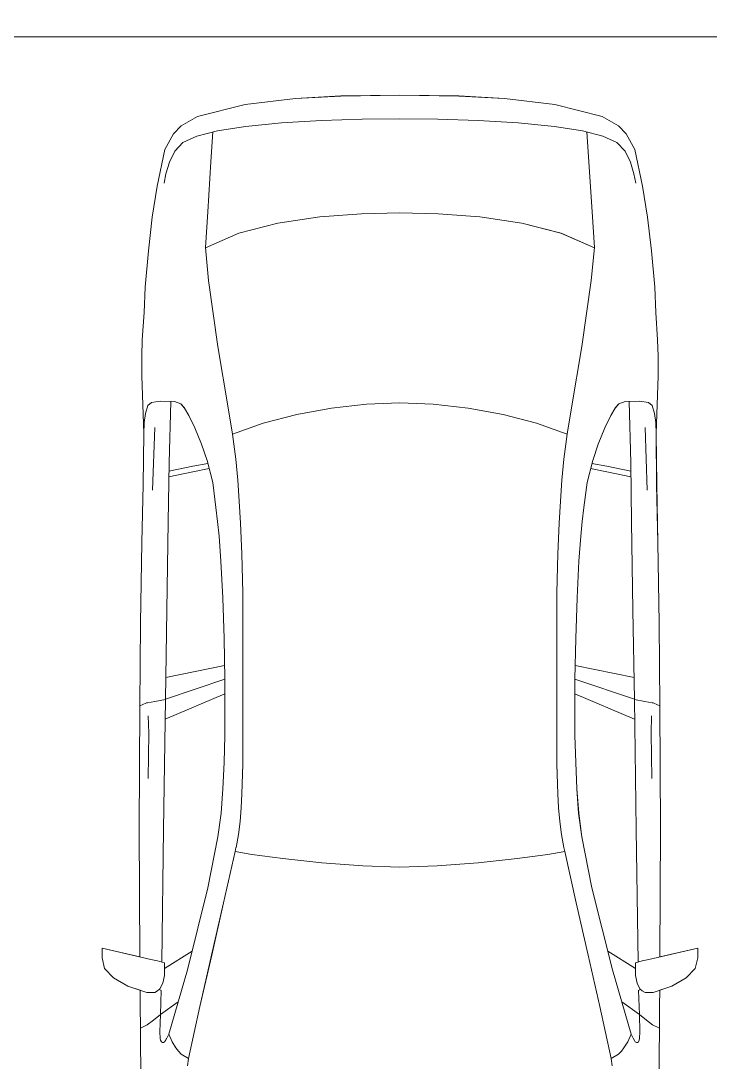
# Model space of a CAD drawing. Header units: millimetres. Extents: x -284281 to 1648660, y -821378 to -151356.
# Drawn here: x -243203 to -240778, y -269216 to -265554 of the extents above; entities that cross this region are included whole.
import ezdxf

# ---------------------------------------------------------------- set-up
doc = ezdxf.new("R2010")
doc.units = ezdxf.units.MM
doc.header["$MEASUREMENT"] = 0
doc.layers.add('Cars', color=7, linetype='Continuous')
doc.layers.add('Extérieur - Environnement', color=7, linetype='Continuous')

# ---------------------------------------------------------------- blocks, each defined once
blk = doc.blocks.new('Car 0025')
at = {"layer": 'Cars', "color": 7, "linetype": 'Continuous', "lineweight": 13}
for p, q in [((-379.7, 4658.6), (-556.6, 4637.7)), ((-556.6, 4637.7), (-379.7, 4658.6)), ((-219.5, 4667.4), (-379.7, 4658.6)), ((-379.7, 4658.6), (-219.5, 4667.4)), ((-12.1, 4670), (-219.5, 4667.4)), ((-219.5, 4667.4), (-12.1, 4670)), ((195.3, 4667.4), (-12.1, 4670)), ((195.3, 4667.4), (-12.1, 4670)), ((355.5, 4658.6), (195.3, 4667.4)), ((355.5, 4658.6), (195.3, 4667.4)), ((532.4, 4637.7), (355.5, 4658.6)), ((532.4, 4637.7), (355.5, 4658.6)), ((-556.6, 4637.7), (-723.6, 4595.1)), ((-723.6, 4595.1), (-556.6, 4637.7)), ((699.4, 4595.1), (532.4, 4637.7)), ((699.4, 4595.1), (532.4, 4637.7)), ((-723.6, 4595.1), (-781.2, 4562.9)), ((-781.2, 4562.9), (-723.6, 4595.1)), ((-428.3, 4573.2), (-287.8, 4581.6)), ((-287.8, 4581.6), (-145.2, 4586.3)), ((-145.2, 4586.3), (-12.1, 4587.6)), ((121, 4586.3), (-12.1, 4587.6)), ((263.6, 4581.6), (121, 4586.3)), ((404.1, 4573.2), (263.6, 4581.6)), ((757, 4562.9), (699.4, 4595.1)), ((757, 4562.9), (699.4, 4595.1)), ((-781.2, 4562.9), (-808.1, 4534)), ((-808.1, 4534), (-781.2, 4562.9)), ((-653.9, 4545.2), (-725.8, 4526.4)), ((-669.8, 4541.1), (-677, 4436)), ((-653.9, 4545.2), (-555.5, 4560.7)), ((-555.6, 4560.7), (-428.3, 4573.2)), ((531.4, 4560.7), (404.1, 4573.2)), ((629.7, 4545.2), (531.3, 4560.7)), ((629.7, 4545.2), (701.6, 4526.4)), ((645.6, 4541.1), (652.8, 4436)), ((783.9, 4534), (757, 4562.9)), ((783.9, 4534), (757, 4562.9)), ((-808.1, 4534), (-838.7, 4479.2)), ((-838.7, 4479.2), (-808.1, 4534)), ((-775.5, 4503.8), (-725.8, 4526.4)), ((751.3, 4503.8), (701.6, 4526.4)), ((814.5, 4479.2), (783.9, 4534)), ((814.5, 4479.2), (783.9, 4534)), ((-838.7, 4479.2), (-865.6, 4350.2)), ((-865.6, 4350.2), (-838.7, 4479.2)), ((-822.9, 4435.1), (-804.1, 4473.7)), ((-804.1, 4473.7), (-775.5, 4503.8)), ((779.9, 4473.7), (751.3, 4503.8)), ((798.7, 4435.1), (779.9, 4473.7)), ((841.4, 4350.2), (814.5, 4479.2)), ((841.4, 4350.2), (814.5, 4479.2)), ((-835.2, 4394.2), (-822.9, 4435.1)), ((-677, 4436), (-687.9, 4260.3)), ((652.8, 4436), (663.7, 4260.3)), ((811, 4394.2), (798.7, 4435.1)), ((-841.6, 4360.5), (-835.2, 4394.2)), ((817.4, 4360.5), (811, 4394.2)), ((-865.6, 4350.2), (-882.9, 4241.4)), ((-865.6, 4350.2), (-882.9, 4241.4)), ((858.7, 4241.4), (841.4, 4350.2)), ((841.4, 4350.2), (858.7, 4241.4)), ((-687.9, 4260.3), (-696.1, 4134.7)), ((-146.9, 4253.4), (-293.4, 4242.1)), ((-12.1, 4256.8), (-146.9, 4253.4)), ((-12.1, 4256.8), (122.7, 4253.4)), ((122.7, 4253.4), (269.2, 4242.1)), ((663.7, 4260.3), (671.9, 4134.7)), ((-882.9, 4241.4), (-896.8, 4123.3)), ((-882.9, 4241.4), (-896.8, 4123.3)), ((-882.9, 4241.4), (-882.9, 4241.4)), ((-440.9, 4220.2), (-578.8, 4185.2)), ((-293.4, 4242.1), (-440.9, 4220.2)), ((269.2, 4242.1), (416.7, 4220.2)), ((416.7, 4220.2), (554.6, 4185.2)), ((872.6, 4123.3), (858.7, 4241.4)), ((858.7, 4241.4), (872.6, 4123.3)), ((-578.8, 4185.2), (-696.1, 4134)), ((554.6, 4185.2), (671.9, 4134)), ((-896.8, 4123.3), (-908.3, 3994.9)), ((-908.3, 3994.9), (-896.8, 4123.3)), ((-696.1, 4134.7), (-684.8, 4018.8)), ((671.9, 4134.7), (660.6, 4018.8)), ((884.1, 3994.9), (872.6, 4123.3)), ((884.1, 3994.9), (872.6, 4123.3)), ((-908.3, 3994.9), (-912.1, 3905.8)), ((-912.1, 3905.8), (-908.3, 3994.9)), ((-684.8, 4018.8), (-652, 3786.7)), ((660.6, 4018.8), (627.8, 3786.7)), ((887.9, 3905.8), (884.1, 3994.9)), ((887.9, 3905.8), (884.1, 3994.9)), ((-912.1, 3905.8), (-918.5, 3810.1)), ((-918.5, 3810.1), (-912.1, 3905.8)), ((894.3, 3810.1), (887.9, 3905.8)), ((894.3, 3810.1), (887.9, 3905.8)), ((-918.5, 3810.1), (-920.3, 3752.2)), ((-920.3, 3752.2), (-918.5, 3810.1)), ((896.1, 3752.2), (894.3, 3810.1)), ((896.1, 3752.2), (894.3, 3810.1)), ((-652, 3786.7), (-615.8, 3571.1)), ((627.8, 3786.7), (591.6, 3571.1)), ((-920.3, 3752.2), (-920.3, 3683.6)), ((-920.3, 3752.2), (-920.3, 3683.6)), ((896.1, 3683.6), (896.1, 3752.2)), ((896.1, 3752.2), (896.1, 3683.6)), ((-920.3, 3683.6), (-913, 3480.7)), ((-913, 3480.7), (-920.3, 3683.6)), ((888.9, 3480.7), (896.1, 3683.6)), ((888.9, 3480.7), (896.1, 3683.6)), ((-886.4, 3589.1), (-899.1, 3578.6)), ((-855.4, 3593.9), (-886.4, 3589.1)), ((-804.8, 3592.7), (-855.4, 3593.9)), ((-824, 3377.8), (-818.1, 3593)), ((-782.3, 3585.5), (-804.8, 3592.7)), ((-12.1, 3588.7), (-129.6, 3584)), ((-12.1, 3588.7), (105.4, 3584)), ((758.1, 3585.5), (780.6, 3592.7)), ((780.6, 3592.7), (831.2, 3593.9)), ((799.8, 3377.8), (793.9, 3593)), ((831.2, 3593.9), (862.2, 3589.1)), ((862.2, 3589.1), (874.9, 3578.6)), ((-899.1, 3578.6), (-907.5, 3550.6)), ((-769.3, 3570.3), (-782.3, 3585.5)), ((-754.4, 3544.1), (-769.3, 3570.3)), ((-615.8, 3571.1), (-600.6, 3478)), ((-252.3, 3570.1), (-375.1, 3547.5)), ((-129.6, 3584), (-252.3, 3570.1)), ((105.4, 3584), (228.1, 3570.1)), ((228.1, 3570.1), (350.9, 3547.5)), ((591.6, 3571.1), (576.4, 3478)), ((730.2, 3544.1), (745.1, 3570.3)), ((745.1, 3570.3), (758.1, 3585.5)), ((874.9, 3578.6), (883.3, 3550.6)), ((-911.8, 3519.1), (-913, 3480.7)), ((-907.5, 3550.6), (-911.8, 3519.1)), ((-733, 3500.1), (-754.4, 3544.1)), ((-492.9, 3516.7), (-600.6, 3478)), ((-375.1, 3547.5), (-492.9, 3516.7)), ((350.9, 3547.5), (468.7, 3516.7)), ((468.7, 3516.7), (576.4, 3478)), ((708.8, 3500.1), (730.2, 3544.1)), ((883.3, 3550.6), (887.6, 3519.1)), ((887.6, 3519.1), (888.9, 3480.7)), ((-913, 3480.7), (-915.3, 3300.4)), ((-915.3, 3300.4), (-913, 3480.7)), ((-874.4, 3501.9), (-881.8, 3281.1)), ((-709.6, 3442.8), (-733, 3500.1)), ((685.4, 3442.8), (708.8, 3500.1)), ((850.2, 3501.9), (857.6, 3281.1)), ((891.1, 3300.4), (888.9, 3480.7)), ((891.1, 3300.4), (888.9, 3480.7)), ((-690.2, 3386.2), (-709.6, 3442.8)), ((-600.6, 3478), (-588.9, 3390.6)), ((576.4, 3478), (564.8, 3390.6)), ((666.1, 3386.2), (685.4, 3442.8)), ((-826.9, 3170.4), (-824, 3377.8)), ((-740, 3365.2), (-687.5, 3375.4)), ((-670.4, 3308.1), (-690.2, 3386.2)), ((-588.9, 3390.6), (-582.3, 3317.1)), ((564.8, 3390.6), (558.1, 3317.1)), ((646.2, 3308.1), (666.1, 3386.2)), ((715.8, 3365.2), (663.3, 3375.4)), ((802.7, 3170.4), (799.8, 3377.8)), ((-824.7, 3328.7), (-740.3, 3346)), ((-824.4, 3348), (-740, 3365.2)), ((-740.3, 3346), (-682.9, 3357.1)), ((716.1, 3346), (658.7, 3357.1)), ((800.2, 3348), (715.8, 3365.2)), ((800.5, 3328.7), (716.1, 3346)), ((-915.3, 3300.4), (-919.6, 3097.2)), ((-915.3, 3300.4), (-919.6, 3097.2)), ((-659, 3220.7), (-670.4, 3308.1)), ((-582.3, 3317.1), (-577.3, 3242.7)), ((558.1, 3317.1), (553.1, 3242.7)), ((634.8, 3220.7), (646.2, 3308.1)), ((895.4, 3097.2), (891.1, 3300.4)), ((891.1, 3300.4), (895.4, 3097.2)), ((-577.3, 3242.7), (-572.9, 3165.9)), ((553.1, 3242.7), (548.7, 3165.9)), ((-653.2, 3171.1), (-659, 3220.7)), ((629, 3171.1), (634.8, 3220.7)), ((-831.9, 2859.6), (-826.9, 3170.4)), ((-648.1, 3119.2), (-653.2, 3171.1)), ((-572.9, 3165.9), (-568.1, 3057.7)), ((548.7, 3165.9), (543.9, 3057.7)), ((623.9, 3119.2), (629, 3171.1)), ((807.7, 2859.6), (802.7, 3170.4)), ((-641.8, 3031.2), (-648.1, 3119.2)), ((617.6, 3031.2), (623.9, 3119.2)), ((-919.6, 3097.2), (-924.4, 2813.9)), ((-919.6, 3097.2), (-924.4, 2813.9)), ((900.2, 2813.9), (895.4, 3097.2)), ((895.4, 3097.2), (900.2, 2813.9)), ((-568.1, 3057.8), (-564.2, 2920.2)), ((543.9, 3057.8), (540, 2920.2)), ((-635.4, 2903.1), (-641.8, 3031.2)), ((611.2, 2903.1), (617.6, 3031.2)), ((-630.4, 2759.9), (-635.4, 2903.1)), ((-564.2, 2920.2), (-564.1, 2317.3)), ((540, 2920.2), (539.9, 2317.3)), ((606.2, 2759.9), (611.2, 2903.1)), ((-836.8, 2545.3), (-831.9, 2859.6)), ((812.6, 2545.3), (807.7, 2859.6)), ((-924.4, 2813.9), (-926.9, 2522.7)), ((-924.4, 2813.9), (-926.9, 2522.7)), ((902.7, 2522.7), (900.2, 2813.9)), ((900.2, 2813.9), (902.7, 2522.7)), ((-628, 2616.3), (-630.4, 2759.9)), ((603.8, 2616.3), (606.2, 2759.9)), ((-835.6, 2622.4), (-628.8, 2664.8)), ((811.4, 2622.4), (604.6, 2664.8)), ((-628, 2616.3), (-836.8, 2546.4)), ((-627.5, 2418.3), (-628, 2616.3)), ((603.3, 2418.3), (603.8, 2616.3)), ((603.8, 2616.3), (812.6, 2546.4)), ((-837.8, 2476.4), (-627.9, 2564.8)), ((813.6, 2476.4), (603.7, 2564.8)), ((-926.9, 2522.7), (-905.2, 2532.4)), ((-905.2, 2532.4), (-903.2, 2533)), ((-903.2, 2533), (-900, 2533.7)), ((-900, 2533.7), (-874.1, 2538.4)), ((-874.1, 2538.4), (-836.8, 2545.3)), ((-836.8, 2545.3), (-843.3, 2088.2)), ((812.6, 2545.3), (819.1, 2088.2)), ((849.9, 2538.4), (812.6, 2545.3)), ((875.8, 2533.7), (849.9, 2538.4)), ((879.1, 2533), (875.8, 2533.7)), ((881, 2532.4), (879.1, 2533)), ((902.7, 2522.7), (881, 2532.4)), ((-926.9, 2522.7), (-928.9, 2089.8)), ((-928.9, 2089.8), (-926.9, 2522.7)), ((904.7, 2089.8), (902.7, 2522.7)), ((904.7, 2089.8), (902.7, 2522.7)), ((-897, 2487.7), (-895.5, 2426.5)), ((872.8, 2487.7), (871.3, 2426.5)), ((-895.5, 2426.5), (-898.1, 2267.2)), ((-630.6, 2324.2), (-627.5, 2418.3)), ((606.4, 2324.2), (603.3, 2418.3)), ((871.3, 2426.5), (873.9, 2267.2)), ((-634.8, 2231.6), (-630.6, 2324.2)), ((-564.1, 2317.3), (-567.9, 2213)), ((539.9, 2317.3), (543.8, 2213)), ((610.6, 2231.6), (606.4, 2324.2)), ((-640.9, 2145.4), (-634.8, 2231.6)), ((-567.9, 2213), (-570.5, 2163.8)), ((543.8, 2213), (546.3, 2163.8)), ((616.7, 2145.4), (610.6, 2231.6)), ((-570.5, 2163.8), (-574.3, 2116.7)), ((546.3, 2163.8), (550.1, 2116.7)), ((-652.1, 2062.2), (-640.9, 2145.4)), ((627.9, 2062.2), (616.7, 2145.4)), ((-928.9, 2089.8), (-926.4, 1640.4)), ((-926.4, 1640.4), (-928.9, 2089.8)), ((-843.3, 2088.2), (-849.7, 1622.1)), ((-574.3, 2116.7), (-580.1, 2070.5)), ((550.1, 2116.7), (555.9, 2070.5)), ((819.1, 2088.2), (825.5, 1622.1)), ((902.2, 1640.4), (904.7, 2089.8)), ((902.2, 1640.4), (904.7, 2089.8)), ((-687.5, 1882.8), (-652.1, 2062.2)), ((-580.1, 2070.5), (-588.5, 2025.1)), ((555.9, 2070.5), (564.3, 2025.1)), ((663.3, 1882.8), (627.9, 2062.2)), ((-591.8, 2010.3), (-588.8, 2024.6)), ((-588.8, 2024.6), (-588.4, 2025.3)), ((564.6, 2024.6), (564.2, 2025.3)), ((567.6, 2010.3), (564.6, 2024.6)), ((-591.8, 2010.3), (-632, 1830.3)), ((-591.8, 2010.3), (-532.9, 2000.2)), ((-532.9, 2000.2), (-424.2, 1986.1)), ((-424.2, 1986.1), (-287.2, 1971.5)), ((400, 1986.1), (263, 1971.5)), ((508.7, 2000.2), (400, 1986.1)), ((567.6, 2010.3), (508.7, 2000.2)), ((567.6, 2010.3), (607.8, 1830.3)), ((-287.2, 1971.5), (-142.7, 1960.1)), ((-142.7, 1960.1), (-12.1, 1955.6)), ((118.5, 1960.1), (-12.1, 1955.6)), ((263, 1971.5), (118.5, 1960.1)), ((-759.7, 1595.1), (-687.5, 1882.8)), ((735.5, 1595.1), (663.3, 1882.8)), ((-632, 1830.3), (-674.2, 1645.7)), ((607.8, 1830.3), (650, 1645.7)), ((-926.4, 1640.4), (-1059.8, 1671.2)), ((-1059.8, 1671.2), (-1059.8, 1636.9)), ((-1059.8, 1671.2), (-887.7, 1631.5)), ((-1059.8, 1671.2), (-1059.8, 1636.9)), ((-743.3, 1660.3), (-840.5, 1599.8)), ((719.1, 1660.3), (816.3, 1599.8)), ((1035.6, 1671.2), (863.5, 1631.5)), ((1035.6, 1671.2), (902.2, 1640.4)), ((1035.6, 1636.9), (1035.6, 1671.2)), ((1035.6, 1671.2), (1035.6, 1636.9)), ((-1059.8, 1636.9), (-1050.9, 1598.8)), ((-1050.9, 1598.8), (-1059.8, 1636.9)), ((-887.7, 1631.5), (-864.6, 1626)), ((-864.6, 1626), (-840.5, 1619.8)), ((-840.5, 1619.8), (-840.5, 1574.6)), ((-674.2, 1645.7), (-715.3, 1465.4)), ((650, 1645.7), (691.1, 1465.4)), ((840.4, 1626), (816.3, 1619.8)), ((816.3, 1619.8), (816.3, 1574.6)), ((863.5, 1631.5), (840.4, 1626)), ((1026.7, 1598.8), (1035.6, 1636.9)), ((1026.7, 1598.8), (1035.6, 1636.9)), ((-1050.9, 1598.8), (-1019.1, 1566.8)), ((-1019.1, 1566.8), (-1050.9, 1598.8)), ((-840.5, 1574.6), (-846.5, 1548.1)), ((-759.7, 1595.1), (-825.1, 1368)), ((735.5, 1595.1), (800.9, 1368)), ((816.3, 1574.6), (822.3, 1548.1)), ((994.9, 1566.8), (1026.7, 1598.8)), ((994.9, 1566.8), (1026.7, 1598.8)), ((-1019.1, 1566.8), (-968.5, 1537.3)), ((-968.5, 1537.3), (-1019.1, 1566.8)), ((-846.5, 1548.1), (-856.3, 1528)), ((822.3, 1548.1), (832.1, 1528)), ((944.3, 1537.3), (994.9, 1566.8)), ((944.3, 1537.3), (994.9, 1566.8)), ((-968.5, 1537.3), (-926, 1523.1)), ((-902.5, 1515.3), (-968.5, 1537.3)), ((-926, 1523.1), (-925.7, 1467.7)), ((-925.7, 1467.7), (-926, 1523.1)), ((-874.6, 1515.3), (-902.5, 1515.3)), ((-864.4, 1520.4), (-874.6, 1515.3)), ((-856.3, 1528), (-864.4, 1520.4)), ((-851.4, 1522.3), (-858.6, 1525.8)), ((-851.4, 1522.3), (-854.4, 1437.8)), ((827.2, 1522.3), (834.4, 1525.8)), ((827.2, 1522.3), (830.2, 1437.8)), ((832.1, 1528), (840.2, 1520.4)), ((840.2, 1520.4), (850.4, 1515.3)), ((850.4, 1515.3), (878.3, 1515.3)), ((878.3, 1515.3), (944.3, 1537.3)), ((901.5, 1467.7), (901.8, 1523.1)), ((901.5, 1467.7), (901.8, 1523.1)), ((901.8, 1523.1), (944.3, 1537.3)), ((-925.7, 1467.7), (-924.7, 1389.7)), ((-925.7, 1467.7), (-924.7, 1389.7)), ((-792.3, 1482), (-854.4, 1437.8)), ((-715.3, 1465.4), (-755.5, 1282.4)), ((691.1, 1465.4), (731.3, 1282.4)), ((768.1, 1482), (830.2, 1437.8)), ((900.5, 1389.7), (901.5, 1467.7)), ((901.5, 1467.7), (900.5, 1389.7)), ((-854.4, 1437.8), (-879.3, 1417.7)), ((-854.4, 1437.8), (-856.2, 1376.4)), ((830.2, 1437.8), (855.1, 1417.7)), ((830.2, 1437.8), (832, 1376.4)), ((-900.9, 1401.3), (-924.7, 1389.7)), ((-879.3, 1417.7), (-900.9, 1401.3)), ((855.1, 1417.7), (876.7, 1401.3)), ((876.7, 1401.3), (900.5, 1389.7)), ((-924.7, 1389.7), (-920.5, 734.5)), ((-924.7, 1389.7), (-920.5, 734.5)), ((-856.2, 1376.4), (-855, 1353.4)), ((-832.4, 1354), (-825.1, 1368)), ((-825.1, 1368), (-813.7, 1341.5)), ((800.9, 1368), (789.5, 1341.5)), ((808.2, 1354), (800.9, 1368)), ((832, 1376.4), (830.8, 1353.4)), ((896.3, 734.5), (900.5, 1389.7)), ((900.5, 1389.7), (896.3, 734.5)), ((-855, 1353.4), (-853.9, 1347.6)), ((-853.9, 1347.6), (-851, 1342)), ((-847.5, 1338.9), (-851, 1342)), ((-843.8, 1338.8), (-847.5, 1338.9)), ((-839.9, 1341.4), (-843.8, 1338.8)), ((-839.9, 1341.4), (-836.8, 1345.8)), ((-836.8, 1345.8), (-832.5, 1354)), ((-813.7, 1341.5), (-800.3, 1320)), ((-800.3, 1320), (-791.1, 1308.8)), ((776.1, 1320), (766.9, 1308.8)), ((789.5, 1341.5), (776.1, 1320)), ((812.6, 1345.8), (808.3, 1354)), ((815.7, 1341.4), (812.6, 1345.8)), ((815.7, 1341.4), (819.6, 1338.8)), ((819.6, 1338.8), (823.3, 1338.9)), ((823.3, 1338.9), (826.8, 1342)), ((829.7, 1347.6), (826.8, 1342)), ((830.8, 1353.4), (829.7, 1347.6)), ((-791.1, 1308.8), (-781.4, 1298.4)), ((-781.4, 1298.4), (-755.5, 1282.4)), ((-755.5, 1282.4), (-758.8, 1257.5)), ((-755.5, 1282.4), (-755.5, 1282.4)), ((757.2, 1298.4), (731.3, 1282.4)), ((731.3, 1282.4), (734.6, 1257.5)), ((731.3, 1282.4), (731.3, 1282.4)), ((766.9, 1308.8), (757.2, 1298.4))]:
    blk.add_line(p, q, dxfattribs=at)

msp = doc.modelspace()

# ---------------------------------------------------------------- linework, layer by layer
at = {"color": 255, "linetype": 'Continuous', "lineweight": 5, "flags": 128}
msp.add_lwpolyline([(-243234.61761, -265609.82626), (-243234.61761, -270609.82626), (-240734.61761, -270609.82626), (-240734.61761, -265609.82626)], close=True, dxfattribs=at)
msp.add_lwpolyline([(-240734.61761, -265609.82626), (-243234.61761, -265609.82626)], dxfattribs=at)
at = {"color": 1}
msp.add_open_spline([(-243633.94557, -252910.57129, 2000), (-243528.96027, -252910.57129, 2000), (-243423.97514, -252912.71295, 2000), (-243214.44273, -252921.25425, 2000), (-243109.89576, -252927.65385, 2000), (-242901.66859, -252944.63588, 2000), (-242797.98867, -252955.21821, 2000), (-242591.90641, -252980.4433, 2000), (-242489.50432, -252995.08592, 2000), (-242286.36248, -253028.26611, 2000), (-242185.62293, -253046.80349, 2000), (-241986.15814, -253087.57009, 2000), (-241887.43304, -253109.79908, 2000), (-241692.31106, -253157.71446, 2000), (-241595.91426, -253183.40062, 2000), (-241405.721, -253237.9715, 2000), (-241311.92458, -253266.856, 2000), (-241127.16037, -253327.5475, 2000), (-241036.19257, -253359.35427, 2000), (-240857.26949, -253425.60391, 2000), (-240769.31416, -253460.04658, 2000), (-240596.55635, -253531.27778, 2000), (-240511.75378, -253568.06615, 2000), (-240345.4002, -253643.70061, 2000), (-240263.84908, -253682.54655, 2000), (-240104.0584, -253762.01507, 2000), (-240025.81871, -253802.63754, 2000), (-239872.67568, -253885.38928, 2000), (-239797.77221, -253927.51846, 2000), (-239651.29518, -254013.02828, 2000), (-239579.72149, -254056.40886, 2000), (-239439.87047, -254144.18298, 2000), (-239371.593, -254188.57648, 2000), (-239238.27794, -254278.15639, 2000), (-239173.24021, -254323.34278, 2000), (-239046.32918, -254414.30771, 2000), (-238984.45576, -254460.08625, 2000), (-238863.78274, -254552.05427, 2000), (-238804.98304, -254598.24377, 2000), (-238690.35517, -254690.87184, 2000), (-238634.5269, -254737.31045, 2000), (-238504.54165, -254848.40321, 2000), (-238431.71613, -254913.10545, 2000), (-238291.27362, -255042.38457, 2000), (-238223.65628, -255106.96166, 2000), (-238093.30413, -255235.72393, 2000), (-238030.56906, -255299.90935, 2000), (-237909.65457, -255427.67583, 2000), (-237851.47495, -255491.25711, 2000), (-237739.35061, -255617.65011, 2000), (-237685.40575, -255680.46204, 2000), (-237581.44129, -255805.19177, 2000), (-237531.42161, -255867.10977, 2000), (-237435.0125, -255989.96156, 2000), (-237388.62302, -256050.89552, 2000), (-237299.1961, -256171.71794, 2000), (-237256.15862, -256231.60655, 2000), (-237173.17544, -256350.30078, 2000), (-237133.22973, -256409.10652, 2000), (-237056.18819, -256525.61692, 2000), (-237019.09238, -256583.32168, 2000), (-236947.52708, -256697.62762, 2000), (-236913.05761, -256754.2289, 2000), (-236834.01434, -256887.44689, 2000), (-236790.5226, -256963.57379, 2000), (-236707.63912, -257113.80896, 2000), (-236668.24755, -257187.91755, 2000), (-236593.13646, -257334.1956, 2000), (-236557.41712, -257406.3653, 2000), (-236489.2737, -257548.86085, 2000), (-236456.8498, -257619.18687, 2000), (-236394.96637, -257758.09986, 2000), (-236365.50701, -257826.68696, 2000), (-236309.26257, -257962.23186, 2000), (-236282.47765, -258029.18975, 2000), (-236231.32812, -258161.58757, 2000), (-236206.96364, -258227.02756, 2000), (-236160.43275, -258356.50012, 2000), (-236138.26647, -258420.53273, 2000), (-236095.93767, -258547.29862, 2000), (-236075.77525, -258610.03194, 2000), (-236037.28433, -258734.3038, 2000), (-236018.95592, -258795.84236, 2000), (-235977.22148, -258941.41532, 2000), (-235954.59235, -259024.94491, 2000), (-235912.2361, -259190.15312, 2000), (-235892.50934, -259271.83172, 2000), (-235855.6795, -259433.57362, 2000), (-235838.57671, -259513.63688, 2000), (-235806.76516, -259672.36686, 2000), (-235792.05663, -259751.03353, 2000), (-235764.84503, -259907.17339, 2000), (-235752.34213, -259984.64652, 2000), (-235729.38807, -260138.58821, 2000), (-235718.93706, -260215.05671, 2000), (-235699.96304, -260367.16565, 2000), (-235691.44015, -260442.80603, 2000), (-235676.22469, -260593.42479, 2000), (-235669.53222, -260668.4031, 2000), (-235657.90297, -260817.85519, 2000), (-235652.96625, -260892.32891, 2000), (-235643.29976, -261068.10549, 2000), (-235639.30537, -261169.2554, 2000), (-235634.40889, -261371.2669, 2000), (-235633.5069, -261472.12819, 2000), (-235634.77746, -261673.92593, 2000), (-235636.94998, -261774.86207, 2000), (-235644.41287, -261977.17485, 2000), (-235649.7031, -262078.55119, 2000), (-235663.5082, -262282.12064, 2000), (-235672.02281, -262384.31345, 2000), (-235692.45299, -262589.91222, 2000), (-235704.36814, -262693.31787, 2000), (-235731.85531, -262901.76801, 2000), (-235747.42672, -263006.81219, 2000), (-235779.49723, -263200.41343, 2000), (-235795.35633, -263288.63458, 2000), (-235830.05748, -263466.79264, 2000), (-235848.89913, -263556.72947, 2000), (-235889.88439, -263738.62813, 2000), (-235912.02749, -263830.58991, 2000), (-235960.01195, -264016.87475, 2000), (-235985.85268, -264111.19782, 2000), (-236037.16603, -264286.96073, 2000), (-236062.01165, -264367.99251, 2000), (-236114.98769, -264532.19344, 2000), (-236143.11773, -264615.36268, 2000), (-236203.07921, -264784.07784, 2000), (-236234.91021, -264869.62394, 2000), (-236302.77013, -265043.33982, 2000), (-236338.79853, -265131.50989, 2000), (-236415.64449, -265310.72206, 2000), (-236456.46145, -265401.76459, 2000), (-236535.53981, -265569.85507, 2000), (-236572.88123, -265646.38138, 2000), (-236651.66139, -265801.6199, 2000), (-236693.09989, -265880.33241, 2000), (-236780.58385, -266040.0425, 2000), (-236826.62908, -266121.0405, 2000), (-236923.90825, -266285.39085, 2000), (-236975.14199, -266368.74377, 2000), (-237083.45849, -266537.82884, 2000), (-237140.54114, -266623.56171, 2000), (-237251.25019, -266782.90444, 2000), (-237303.87138, -266856.15688, 2000), (-237414.17233, -267004.21822, 2000), (-237471.85216, -267079.02755, 2000), (-237592.78648, -267230.07968, 2000), (-237656.04114, -267306.32298, 2000), (-237788.67733, -267460.05149, 2000), (-237858.05918, -267537.53727, 2000), (-238003.53066, -267693.47451, 2000), (-238079.6208, -267771.92657, 2000), (-238226.05241, -267916.5272, 2000), (-238295.29631, -267982.5868, 2000), (-238439.24208, -268114.82848, 2000), (-238513.94435, -268181.01079, 2000), (-238669.14408, -268313.1452, 2000), (-238749.64204, -268379.09751, 2000), (-238916.74569, -268510.34627, 2000), (-239003.35197, -268575.64286, 2000), (-239182.94366, -268705.0768, 2000), (-239275.92977, -268769.21417, 2000), (-239468.49198, -268895.74653, 2000), (-239568.06884, -268958.14137, 2000), (-239756.42675, -269070.116, 2000), (-239844.16144, -269120.06911, 2000), (-240024.27377, -269217.90404, 2000), (-240116.65172, -269265.78566, 2000), (-240306.00871, -269359.0344, 2000), (-240402.98802, -269404.40123, 2000), (-240601.43697, -269492.15623, 2000), (-240702.90682, -269534.54404, 2000), (-240910.14939, -269615.86581, 2000), (-241015.92226, -269654.79933, 2000), (-241231.50086, -269728.73855, 2000), (-241341.30664, -269763.74374, 2000), (-241564.5955, -269829.36772, 2000), (-241678.07849, -269859.98598, 2000), (-241908.28095, -269916.4086, 2000), (-242025.00021, -269942.21243, 2000), (-242261.15367, -269988.62598, 2000), (-242380.58751, -270009.23519, 2000), (-242621.5766, -270044.94226, 2000), (-242743.13135, -270060.03968, 2000), (-242987.70978, -270084.48286, 2000), (-243110.73285, -270093.8283, 2000), (-243357.55313, -270106.6153, 2000), (-243481.34967, -270110.05669, 2000), (-243614.76476, -270110.55344, 2000), (-243624.35516, -270110.57129, 2000), (-243633.94557, -270110.57129, 2000)], degree=3, knots=[3.1415926536, 3.1415926536, 3.1415926536, 3.1415926536, 3.1601194701, 3.1601194701, 3.1786462866, 3.1786462866, 3.1971731031, 3.1971731031, 3.2156999196, 3.2156999196, 3.2342267361, 3.2342267361, 3.2527535526, 3.2527535526, 3.2712803691, 3.2712803691, 3.2898071856, 3.2898071856, 3.3083340021, 3.3083340021, 3.3268608185, 3.3268608185, 3.345387635, 3.345387635, 3.3639144515, 3.3639144515, 3.382441268, 3.382441268, 3.4009680845, 3.4009680845, 3.419494901, 3.419494901, 3.4380217175, 3.4380217175, 3.456548534, 3.456548534, 3.4750753505, 3.4750753505, 3.493602167, 3.493602167, 3.5121289835, 3.5121289835, 3.5378724512, 3.5378724512, 3.563615919, 3.563615919, 3.5893593867, 3.5893593867, 3.6151028544, 3.6151028544, 3.6408463222, 3.6408463222, 3.6665897899, 3.6665897899, 3.6923332576, 3.6923332576, 3.7180767254, 3.7180767254, 3.7438201931, 3.7438201931, 3.7695636608, 3.7695636608, 3.7953071285, 3.7953071285, 3.8307451246, 3.8307451246, 3.8661831207, 3.8661831207, 3.9016211167, 3.9016211167, 3.9370591128, 3.9370591128, 3.9724971088, 3.9724971088, 4.0079351049, 4.0079351049, 4.0433731009, 4.0433731009, 4.078811097, 4.078811097, 4.1142490931, 4.1142490931, 4.1496870891, 4.1496870891, 4.1988317914, 4.1988317914, 4.2479764936, 4.2479764936, 4.2971211958, 4.2971211958, 4.3462658981, 4.3462658981, 4.3954106003, 4.3954106003, 4.4445553026, 4.4445553026, 4.4937000048, 4.4937000048, 4.5428447071, 4.5428447071, 4.5919894093, 4.5919894093, 4.6591145564, 4.6591145564, 4.7262397034, 4.7262397034, 4.7933648505, 4.7933648505, 4.8604899976, 4.8604899976, 4.9276151447, 4.9276151447, 4.9947402917, 4.9947402917, 5.0618654388, 5.0618654388, 5.1172289282, 5.1172289282, 5.1725924175, 5.1725924175, 5.2279559068, 5.2279559068, 5.2833193962, 5.2833193962, 5.3296516924, 5.3296516924, 5.3759839886, 5.3759839886, 5.4223162848, 5.4223162848, 5.468648581, 5.468648581, 5.5149808772, 5.5149808772, 5.5527539817, 5.5527539817, 5.5905270861, 5.5905270861, 5.6283001906, 5.6283001906, 5.6660732951, 5.6660732951, 5.7038463996, 5.7038463996, 5.7353327826, 5.7353327826, 5.7668191656, 5.7668191656, 5.7983055487, 5.7983055487, 5.8297919317, 5.8297919317, 5.8612783147, 5.8612783147, 5.8876104251, 5.8876104251, 5.9139425355, 5.9139425355, 5.9402746459, 5.9402746459, 5.9666067563, 5.9666067563, 5.9929388667, 5.9929388667, 6.0192709771, 6.0192709771, 6.0411228026, 6.0411228026, 6.062974628, 6.062974628, 6.0848264535, 6.0848264535, 6.106678279, 6.106678279, 6.1285301045, 6.1285301045, 6.1503819299, 6.1503819299, 6.1722337554, 6.1722337554, 6.1940855809, 6.1940855809, 6.2159374064, 6.2159374064, 6.2377892319, 6.2377892319, 6.2596410573, 6.2596410573, 6.2814928828, 6.2814928828, 6.2831853072, 6.2831853072, 6.2831853072, 6.2831853072], dxfattribs=at)
at = {"layer": 'Extérieur - Environnement', "color": 7, "linetype": 'Continuous', "lineweight": 13}
for p, q in [((-242237.34307, -265827.22909), (-242414.28265, -265848.14117)), ((-242414.28265, -265848.14117), (-242237.34307, -265827.22909)), ((-242077.21408, -265818.42098), (-242237.34307, -265827.22909)), ((-242237.34307, -265827.22909), (-242077.21408, -265818.42098)), ((-241869.77084, -265815.82885), (-242077.21408, -265818.42098)), ((-242077.21408, -265818.42098), (-241869.77084, -265815.82885)), ((-241662.32761, -265818.42098), (-241869.77084, -265815.82885)), ((-241662.32761, -265818.42098), (-241869.77084, -265815.82885)), ((-241502.19861, -265827.22909), (-241662.32761, -265818.42098)), ((-241502.19861, -265827.22909), (-241662.32761, -265818.42098)), ((-241325.25903, -265848.14117), (-241502.19861, -265827.22909)), ((-241325.25903, -265848.14117), (-241502.19861, -265827.22909)), ((-242414.28265, -265848.14117), (-242581.30677, -265890.76821)), ((-242581.30677, -265890.76821), (-242414.28265, -265848.14117)), ((-241158.23491, -265890.76821), (-241325.25903, -265848.14117)), ((-241158.23491, -265890.76821), (-241325.25903, -265848.14117)), ((-242581.30677, -265890.76821), (-242638.90284, -265922.97768)), ((-242638.90284, -265922.97768), (-242581.30677, -265890.76821)), ((-242413.23385, -265925.17045), (-242286.00556, -265912.62759)), ((-242286.00556, -265912.62759), (-242145.44661, -265904.21023)), ((-242145.44661, -265904.21023), (-242002.89774, -265899.54278)), ((-242002.89774, -265899.54278), (-241869.77084, -265898.22795)), ((-241736.64394, -265899.54278), (-241869.77084, -265898.22795)), ((-241594.09507, -265904.21023), (-241736.64394, -265899.54278)), ((-241453.53613, -265912.62759), (-241594.09507, -265904.21023)), ((-241326.30783, -265925.17045), (-241453.53613, -265912.62759)), ((-241100.63884, -265922.97768), (-241158.23491, -265890.76821)), ((-241100.63884, -265922.97768), (-241158.23491, -265890.76821)), ((-242665.7651, -265951.88591), (-242696.416, -266006.60484)), ((-242696.416, -266006.60484), (-242665.7651, -265951.88591)), ((-242638.90284, -265922.97768), (-242665.7651, -265951.88591)), ((-242665.7651, -265951.88591), (-242638.90284, -265922.97768)), ((-242511.53304, -265940.61057), (-242583.45653, -265959.46548)), ((-242527.49817, -265944.79586), (-242534.62978, -266049.87682)), ((-242511.53304, -265940.61057), (-242413.216, -265925.16765)), ((-241228.00864, -265940.61057), (-241326.32568, -265925.16765)), ((-241228.00864, -265940.61057), (-241156.08515, -265959.46548)), ((-241212.04351, -265944.79586), (-241204.9119, -266049.87682)), ((-241073.77658, -265951.88591), (-241100.63884, -265922.97768)), ((-241073.77658, -265951.88591), (-241100.63884, -265922.97768)), ((-241043.12568, -266006.60484), (-241073.77658, -265951.88591)), ((-241043.12568, -266006.60484), (-241073.77658, -265951.88591)), ((-242661.75547, -266012.19237), (-242633.13476, -265982.00411)), ((-242633.13476, -265982.00411), (-242583.45653, -265959.46548)), ((-241106.40693, -265982.00411), (-241156.08515, -265959.46548)), ((-241077.78622, -266012.19237), (-241106.40693, -265982.00411)), ((-242696.416, -266006.60484), (-242723.31145, -266135.65525)), ((-242723.31145, -266135.65525), (-242696.416, -266006.60484)), ((-242680.61816, -266050.78829), (-242661.75547, -266012.19237)), ((-241058.92352, -266050.78829), (-241077.78622, -266012.19237)), ((-241016.23023, -266135.65525), (-241043.12568, -266006.60484)), ((-241016.23023, -266135.65525), (-241043.12568, -266006.60484)), ((-242692.89839, -266091.60014), (-242680.61816, -266050.78829)), ((-242534.62978, -266049.87682), (-242545.5258, -266225.53458)), ((-241204.9119, -266049.87682), (-241194.01588, -266225.53458)), ((-241046.6433, -266091.60014), (-241058.92352, -266050.78829)), ((-242699.29549, -266125.36195), (-242692.89839, -266091.60014)), ((-241040.24619, -266125.36195), (-241046.6433, -266091.60014)), ((-242723.31145, -266135.65525), (-242740.60565, -266244.43591)), ((-242723.31145, -266135.65525), (-242740.60565, -266244.43591)), ((-240998.93603, -266244.43591), (-241016.23023, -266135.65525)), ((-241016.23023, -266135.65525), (-240998.93603, -266244.43591)), ((-242740.60436, -266244.42487), (-242754.42779, -266362.50424)), ((-242740.60436, -266244.42487), (-242754.42779, -266362.50424)), ((-242740.60565, -266244.43591), (-242740.60436, -266244.42487)), ((-242545.5258, -266225.53458), (-242553.81695, -266351.1142)), ((-242151.05272, -266243.79319), (-242298.60853, -266265.63484)), ((-242004.52399, -266232.47134), (-242151.05272, -266243.79319)), ((-241869.77084, -266229.02509), (-242004.52399, -266232.47134)), ((-241869.77084, -266229.02509), (-241735.01769, -266232.47134)), ((-241735.01769, -266232.47134), (-241588.48897, -266243.79319)), ((-241588.48897, -266243.79319), (-241440.93315, -266265.63484)), ((-241194.01588, -266225.53458), (-241185.72473, -266351.1142)), ((-240998.93732, -266244.42487), (-240985.1139, -266362.50424)), ((-240985.1139, -266362.50424), (-240998.93603, -266244.43591)), ((-242298.60853, -266265.63484), (-242436.42857, -266300.67691)), ((-241440.93315, -266265.63484), (-241303.11311, -266300.67691)), ((-242436.42857, -266300.67691), (-242553.74932, -266351.80567)), ((-241303.11311, -266300.67691), (-241185.79237, -266351.80567)), ((-242553.81695, -266351.1142), (-242542.4763, -266467.04995)), ((-241185.72473, -266351.1142), (-241197.06538, -266467.04995)), ((-242754.42779, -266362.50424), (-242765.9505, -266490.99097)), ((-242765.9505, -266490.99097), (-242754.42779, -266362.50424)), ((-240973.59118, -266490.99097), (-240985.1139, -266362.50424)), ((-240973.59118, -266490.99097), (-240985.1139, -266362.50424)), ((-242542.4763, -266467.04995), (-242509.67687, -266699.14525)), ((-241197.06538, -266467.04995), (-241229.86482, -266699.14525)), ((-242765.9505, -266490.99097), (-242769.74648, -266580.00005)), ((-242769.74648, -266580.00005), (-242765.9505, -266490.99097)), ((-240969.7952, -266580.00005), (-240973.59118, -266490.99097)), ((-240969.7952, -266580.00005), (-240973.59118, -266490.99097)), ((-242769.74648, -266580.00005), (-242776.17138, -266675.75322)), ((-242776.17138, -266675.75322), (-242769.74648, -266580.00005)), ((-240963.37031, -266675.75322), (-240969.7952, -266580.00005)), ((-240963.37031, -266675.75322), (-240969.7952, -266580.00005)), ((-242776.17138, -266675.75322), (-242777.93604, -266733.63574)), ((-242777.93604, -266733.63574), (-242776.17138, -266675.75322)), ((-240961.60564, -266733.63574), (-240963.37031, -266675.75322)), ((-240961.60564, -266733.63574), (-240963.37031, -266675.75322)), ((-242509.67687, -266699.14525), (-242473.50462, -266914.75702)), ((-241229.86482, -266699.14525), (-241266.03706, -266914.75702)), ((-242777.93604, -266733.63574), (-242777.98058, -266802.20921)), ((-242777.93604, -266733.63574), (-242777.98058, -266802.20921)), ((-240961.5611, -266802.20921), (-240961.60564, -266733.63574)), ((-240961.60564, -266733.63574), (-240961.5611, -266802.20921)), ((-242777.98058, -266802.20921), (-242770.71943, -267005.18155)), ((-242770.71943, -267005.18155), (-242777.98058, -266802.20921)), ((-240968.82225, -267005.18155), (-240961.5611, -266802.20921)), ((-240968.82225, -267005.18155), (-240961.5611, -266802.20921)), ((-242756.72773, -266907.23895), (-242765.13232, -266935.24405)), ((-242744.02672, -266896.74706), (-242756.72773, -266907.23895)), ((-242713.04887, -266891.97457), (-242744.02672, -266896.74706)), ((-242662.43503, -266893.18179), (-242713.04887, -266891.97457)), ((-242681.64064, -267108.09901), (-242675.81722, -266892.86261)), ((-242639.96032, -266900.35854), (-242662.43503, -266893.18179)), ((-242626.96201, -266915.53381), (-242639.96032, -266900.35854)), ((-241987.30622, -266901.84525), (-242109.9891, -266915.73147)), ((-241869.77084, -266897.12633), (-241987.30622, -266901.84525)), ((-241869.77084, -266897.12633), (-241752.23546, -266901.84525)), ((-241752.23546, -266901.84525), (-241629.55259, -266915.73147)), ((-241112.57967, -266915.53381), (-241099.58136, -266900.35854)), ((-241099.58136, -266900.35854), (-241077.10665, -266893.18179)), ((-241077.10665, -266893.18179), (-241026.49281, -266891.97457)), ((-241057.90104, -267108.09901), (-241063.72446, -266892.86261)), ((-241026.49281, -266891.97457), (-240995.51496, -266896.74706)), ((-240995.51496, -266896.74706), (-240982.81395, -266907.23895)), ((-240982.81395, -266907.23895), (-240974.40937, -266935.24405)), ((-242765.13232, -266935.24405), (-242769.44654, -266966.74745)), ((-242612.06819, -266941.72742), (-242626.96201, -266915.53381)), ((-242590.66382, -266985.7497), (-242612.06819, -266941.72742)), ((-242473.50462, -266914.75702), (-242458.29114, -267007.80078)), ((-242232.74389, -266938.33396), (-242350.59351, -266969.19877)), ((-242109.9891, -266915.73147), (-242232.74389, -266938.33396)), ((-241629.55259, -266915.73147), (-241506.79779, -266938.33396)), ((-241506.79779, -266938.33396), (-241388.94817, -266969.19877)), ((-241266.03706, -266914.75702), (-241281.25054, -267007.80078)), ((-241148.87786, -266985.7497), (-241127.47349, -266941.72742)), ((-241127.47349, -266941.72742), (-241112.57967, -266915.53381)), ((-240974.40937, -266935.24405), (-240970.09514, -266966.74745)), ((-242769.44654, -266966.74745), (-242770.71943, -267005.18155)), ((-242350.59351, -266969.19877), (-242458.29114, -267007.80078)), ((-241388.94817, -266969.19877), (-241281.25054, -267007.80078)), ((-240970.09514, -266966.74745), (-240968.82225, -267005.18155)), ((-242770.71943, -267005.18155), (-242772.93317, -267185.48727)), ((-242772.93317, -267185.48727), (-242770.71943, -267005.18155)), ((-242732.05302, -266983.94493), (-242739.47022, -267204.72536)), ((-242567.24886, -267043.02165), (-242590.66382, -266985.7497)), ((-242458.29114, -267007.80078), (-242446.61967, -267095.22768)), ((-241281.25054, -267007.80078), (-241292.92201, -267095.22768)), ((-241172.29283, -267043.02165), (-241148.87786, -266985.7497)), ((-241007.48866, -266983.94493), (-241000.07147, -267204.72536)), ((-240966.60851, -267185.48727), (-240968.82225, -267005.18155)), ((-240966.60851, -267185.48727), (-240968.82225, -267005.18155)), ((-242547.91966, -267099.68282), (-242567.24886, -267043.02165)), ((-241191.62203, -267099.68282), (-241172.29283, -267043.02165)), ((-242684.57306, -267315.41588), (-242681.64064, -267108.09901)), ((-242682.06123, -267137.83405), (-242597.67307, -267120.60225)), ((-242597.67307, -267120.60225), (-242545.19233, -267110.41055)), ((-242528.08492, -267177.70133), (-242547.91966, -267099.68282)), ((-242446.62119, -267095.21097), (-242439.9283, -267168.73542)), ((-241292.92049, -267095.21097), (-241299.61338, -267168.73542)), ((-241211.45676, -267177.70133), (-241191.62203, -267099.68282)), ((-241141.86861, -267120.60225), (-241194.34935, -267110.41055)), ((-241057.48045, -267137.83405), (-241141.86861, -267120.60225)), ((-241054.96863, -267315.41588), (-241057.90104, -267108.09901)), ((-242682.33413, -267157.1273), (-242597.94597, -267139.8955)), ((-242597.94597, -267139.8955), (-242540.531, -267128.74559)), ((-241141.59572, -267139.8955), (-241199.01069, -267128.74559)), ((-241057.20755, -267157.1273), (-241141.59572, -267139.8955)), ((-242772.93317, -267185.48727), (-242777.28256, -267388.69781)), ((-242772.93317, -267185.48727), (-242777.28256, -267388.69781)), ((-242516.67597, -267265.19184), (-242528.08492, -267177.70133)), ((-242439.92923, -267168.72149), (-242434.96241, -267243.19623)), ((-241299.61246, -267168.72149), (-241304.57927, -267243.19623)), ((-241222.86572, -267265.19184), (-241211.45676, -267177.70133)), ((-240962.25912, -267388.69781), (-240966.60851, -267185.48727)), ((-240966.60851, -267185.48727), (-240962.25912, -267388.69781)), ((-242510.82958, -267314.77037), (-242516.67597, -267265.19184)), ((-242434.9627, -267243.19193), (-242430.55929, -267319.98904)), ((-241304.57898, -267243.19193), (-241308.9824, -267319.98904)), ((-241228.71211, -267314.77037), (-241222.86572, -267265.19184)), ((-242689.53333, -267626.2134), (-242684.57306, -267315.41588)), ((-242505.73568, -267366.60819), (-242510.82958, -267314.77037)), ((-242430.55973, -267319.97897), (-242425.79412, -267428.09966)), ((-241308.98195, -267319.97897), (-241313.74757, -267428.09966)), ((-241233.806, -267366.60819), (-241228.71211, -267314.77037)), ((-241050.00835, -267626.2134), (-241054.96863, -267315.41588)), ((-242499.49834, -267454.62229), (-242505.73568, -267366.60819)), ((-241240.04334, -267454.62229), (-241233.806, -267366.60819)), ((-242777.28256, -267388.69781), (-242782.06808, -267671.93173)), ((-242777.28256, -267388.69781), (-242782.06808, -267671.93173)), ((-240957.4736, -267671.93173), (-240962.25912, -267388.69781)), ((-240962.25912, -267388.69781), (-240957.4736, -267671.93173)), ((-242493.11118, -267582.75128), (-242499.49834, -267454.62229)), ((-242425.79422, -267428.09611), (-242421.82335, -267565.61707)), ((-241313.74746, -267428.09611), (-241317.71833, -267565.61707)), ((-241246.4305, -267582.75128), (-241240.04334, -267454.62229)), ((-242421.82335, -267565.61707), (-242421.78479, -268168.583)), ((-241317.71833, -267565.61707), (-241317.75689, -268168.583)), ((-242488.11127, -267725.99177), (-242493.11118, -267582.75128)), ((-241251.43042, -267725.99177), (-241246.4305, -267582.75128)), ((-242694.49382, -267940.51339), (-242689.53333, -267626.2134)), ((-241045.04787, -267940.51339), (-241050.00835, -267626.2134)), ((-242782.06808, -267671.93173), (-242784.58642, -267963.17852)), ((-242782.06808, -267671.93173), (-242784.58642, -267963.17852)), ((-240954.95526, -267963.17852), (-240957.4736, -267671.93173)), ((-240957.4736, -267671.93173), (-240954.95526, -267963.17852)), ((-242485.6882, -267869.52212), (-242488.11127, -267725.99177)), ((-241253.85349, -267869.52212), (-241251.43042, -267725.99177)), ((-242693.27736, -267863.43773), (-242486.50607, -267821.07523)), ((-241046.26433, -267863.43773), (-241253.03561, -267821.07523)), ((-242485.6882, -267869.52212), (-242694.47659, -267939.4223)), ((-242485.14967, -268067.53617), (-242485.6882, -267869.52212)), ((-241254.39201, -268067.53617), (-241253.85349, -267869.52212)), ((-241253.85349, -267869.52212), (-241045.06509, -267939.4223)), ((-242695.46535, -268009.49241), (-242485.54801, -267921.06642)), ((-241044.07633, -268009.49241), (-241253.99367, -267921.06642)), ((-242784.58642, -267963.17852), (-242786.55466, -268396.05685)), ((-242786.55466, -268396.05685), (-242784.58642, -267963.17852)), ((-242784.58642, -267963.17852), (-242762.87773, -267953.41408)), ((-242762.87773, -267953.41408), (-242760.92222, -267952.84827)), ((-242760.92222, -267952.84827), (-242757.66417, -267952.15311)), ((-242757.66417, -267952.15311), (-242731.7509, -267947.49726)), ((-242731.7509, -267947.49726), (-242694.49382, -267940.51339)), ((-242694.49382, -267940.51339), (-242700.9326, -268397.6668)), ((-241045.04787, -267940.51339), (-241038.60908, -268397.6668)), ((-241007.79078, -267947.49726), (-241045.04787, -267940.51339)), ((-240981.87751, -267952.15311), (-241007.79078, -267947.49726)), ((-240978.61947, -267952.84827), (-240981.87751, -267952.15311)), ((-240976.66396, -267953.41408), (-240978.61947, -267952.84827)), ((-240954.95526, -267963.17852), (-240976.66396, -267953.41408)), ((-240952.98703, -268396.05685), (-240954.95526, -267963.17852)), ((-240952.98703, -268396.05685), (-240954.95526, -267963.17852)), ((-242754.69187, -267998.10183), (-242753.19328, -268059.3656)), ((-240984.84981, -267998.10183), (-240986.34841, -268059.3656)), ((-242753.19328, -268059.3656), (-242755.76947, -268218.69533)), ((-242488.30063, -268161.6257), (-242485.14967, -268067.53617)), ((-241251.24106, -268161.6257), (-241254.39201, -268067.53617)), ((-240986.34841, -268059.3656), (-240983.77221, -268218.69533)), ((-242492.49508, -268254.24976), (-242488.30063, -268161.6257)), ((-242421.78479, -268168.583), (-242425.6215, -268272.86854)), ((-241317.75689, -268168.583), (-241313.92019, -268272.86854)), ((-241247.0466, -268254.24976), (-241251.24106, -268161.6257)), ((-242498.59432, -268340.40174), (-242492.49508, -268254.24976)), ((-241240.94736, -268340.40174), (-241247.0466, -268254.24976)), ((-242425.62111, -268272.86094), (-242428.15527, -268322.03734)), ((-241313.92058, -268272.86094), (-241311.38642, -268322.03734)), ((-242428.15443, -268322.02117), (-242431.95283, -268369.17214)), ((-241311.38725, -268322.02117), (-241307.58886, -268369.17214)), ((-242509.74035, -268423.65349), (-242498.59432, -268340.40174)), ((-242431.95101, -268369.14957), (-242437.77396, -268415.39238)), ((-241307.59067, -268369.14957), (-241301.76773, -268415.39238)), ((-241229.80133, -268423.65349), (-241240.94736, -268340.40174)), ((-242786.55466, -268396.05685), (-242784.07643, -268845.44121)), ((-242784.07643, -268845.44121), (-242786.55466, -268396.05685)), ((-242700.93224, -268397.6668), (-242707.37975, -268863.71449)), ((-241038.60944, -268397.6668), (-241032.16194, -268863.71449)), ((-240955.46525, -268845.44121), (-240952.98703, -268396.05685)), ((-240955.46525, -268845.44121), (-240952.98703, -268396.05685)), ((-242545.15666, -268603.0402), (-242509.74035, -268423.65349)), ((-242437.77396, -268415.39238), (-242446.20462, -268460.76007)), ((-241301.76773, -268415.39238), (-241293.33706, -268460.76007)), ((-241194.38503, -268603.0402), (-241229.80133, -268423.65349)), ((-242449.50456, -268475.56552), (-242489.66251, -268655.52589)), ((-242449.50456, -268475.56552), (-242446.42606, -268461.24977)), ((-242449.50456, -268475.56552), (-242390.5342, -268485.62843)), ((-242446.42606, -268461.24977), (-242446.11864, -268460.56992)), ((-241290.03713, -268475.56552), (-241349.00749, -268485.62843)), ((-241293.11563, -268461.24977), (-241293.42304, -268460.56992)), ((-241290.03713, -268475.56552), (-241293.11563, -268461.24977)), ((-241290.03713, -268475.56552), (-241249.87917, -268655.52589)), ((-242390.5342, -268485.62843), (-242281.91763, -268499.78584)), ((-242281.91763, -268499.78584), (-242144.83312, -268514.38407)), ((-242144.83312, -268514.38407), (-242000.38849, -268525.77115)), ((-241594.70856, -268514.38407), (-241739.15319, -268525.77115)), ((-241457.62405, -268499.78584), (-241594.70856, -268514.38407)), ((-241349.00749, -268485.62843), (-241457.62405, -268499.78584)), ((-242000.38849, -268525.77115), (-241869.77084, -268530.29402)), ((-241739.15319, -268525.77115), (-241869.77084, -268530.29402)), ((-242617.35655, -268890.78341), (-242545.15666, -268603.0402)), ((-241122.18513, -268890.78341), (-241194.38503, -268603.0402)), ((-242489.66251, -268655.52589), (-242531.84246, -268840.11737)), ((-241249.87917, -268655.52589), (-241207.69922, -268840.11737)), ((-242784.07643, -268845.44121), (-242917.44859, -268814.64059)), ((-242917.44859, -268814.64059), (-242917.44859, -268848.92946)), ((-242917.44859, -268814.64059), (-242745.41355, -268854.36992)), ((-242917.44859, -268814.64059), (-242917.44859, -268848.92946)), ((-242917.44859, -268848.92946), (-242908.58842, -268887.06107)), ((-242908.58842, -268887.06107), (-242917.44859, -268848.92946)), ((-242600.98231, -268825.52601), (-242698.16414, -268886.01052)), ((-242531.84246, -268840.11737), (-242572.99265, -269020.4073)), ((-241207.69922, -268840.11737), (-241166.54903, -269020.4073)), ((-241138.55938, -268825.52601), (-241041.37754, -268886.01052)), ((-240822.09309, -268814.64059), (-240994.12813, -268854.36992)), ((-240822.09309, -268814.64059), (-240955.46525, -268845.44121)), ((-240830.95327, -268887.06107), (-240822.09309, -268848.92946)), ((-240830.95327, -268887.06107), (-240822.09309, -268848.92946)), ((-240822.09309, -268848.92946), (-240822.09309, -268814.64059)), ((-240822.09309, -268814.64059), (-240822.09309, -268848.92946)), ((-242745.41355, -268854.36992), (-242722.28449, -268859.87405)), ((-242722.28449, -268859.87405), (-242698.16414, -268866.08904)), ((-242698.16414, -268866.08904), (-242698.16414, -268911.23643)), ((-241017.25719, -268859.87405), (-241041.37754, -268866.08904)), ((-241041.37754, -268866.08904), (-241041.37754, -268911.23643)), ((-240994.12813, -268854.36992), (-241017.25719, -268859.87405)), ((-242908.58842, -268887.06107), (-242876.72997, -268919.02077)), ((-242876.72997, -268919.02077), (-242908.58842, -268887.06107)), ((-242876.72997, -268919.02077), (-242826.18992, -268948.51176)), ((-242826.18992, -268948.51176), (-242876.72997, -268919.02077)), ((-242698.16414, -268911.23643), (-242704.17569, -268937.76338)), ((-242617.35655, -268890.78341), (-242682.77076, -269117.89028)), ((-241122.18513, -268890.78341), (-241056.77092, -269117.89028)), ((-241041.37754, -268911.23643), (-241035.36599, -268937.76338)), ((-240913.35176, -268948.51176), (-240862.81171, -268919.02077)), ((-240913.35176, -268948.51176), (-240862.81171, -268919.02077)), ((-240862.81171, -268919.02077), (-240830.95327, -268887.06107)), ((-240862.81171, -268919.02077), (-240830.95327, -268887.06107)), ((-242826.18992, -268948.51176), (-242783.67675, -268962.73033)), ((-242760.21476, -268970.57721), (-242826.18992, -268948.51176)), ((-242713.9836, -268957.86991), (-242722.05859, -268965.4035)), ((-242704.17569, -268937.76338), (-242713.9836, -268957.86991)), ((-241035.36599, -268937.76338), (-241025.55809, -268957.86991)), ((-241025.55809, -268957.86991), (-241017.48309, -268965.4035)), ((-240979.32693, -268970.57721), (-240913.35176, -268948.51176)), ((-240955.86493, -268962.73033), (-240913.35176, -268948.51176)), ((-242783.67675, -268962.73033), (-242783.41894, -269018.1393)), ((-242783.41894, -269018.1393), (-242783.67675, -268962.73033)), ((-242732.2306, -268970.51114), (-242760.21476, -268970.57721)), ((-242722.05859, -268965.4035), (-242732.2306, -268970.51114)), ((-242709.10652, -268963.54689), (-242716.3112, -268960.04146)), ((-242709.10652, -268963.54689), (-242712.07506, -269048.08492)), ((-241030.43516, -268963.54689), (-241023.23048, -268960.04146)), ((-241030.43516, -268963.54689), (-241027.46662, -269048.08492)), ((-241017.48309, -268965.4035), (-241007.31108, -268970.51114)), ((-241007.31108, -268970.51114), (-240979.32693, -268970.57721)), ((-240956.12274, -269018.1393), (-240955.86493, -268962.73033)), ((-240956.12274, -269018.1393), (-240955.86493, -268962.73033)), ((-242783.41894, -269018.1393), (-242782.36718, -269096.18977)), ((-242783.41894, -269018.1393), (-242782.36718, -269096.18977)), ((-242649.92725, -269003.86325), (-242712.07506, -269048.08492)), ((-242572.99265, -269020.4073), (-242613.15742, -269203.41728)), ((-241166.54903, -269020.4073), (-241126.38426, -269203.41728)), ((-241089.61444, -269003.86325), (-241027.46662, -269048.08492)), ((-240957.1745, -269096.18977), (-240956.12274, -269018.1393)), ((-240956.12274, -269018.1393), (-240957.1745, -269096.18977)), ((-242736.93625, -269068.10797), (-242758.53221, -269084.58397)), ((-242712.07506, -269048.08492), (-242736.93625, -269068.10797)), ((-242712.07506, -269048.08492), (-242713.9092, -269109.45981)), ((-241027.46662, -269048.08492), (-241002.60543, -269068.10797)), ((-241027.46662, -269048.08492), (-241025.63248, -269109.45981)), ((-241002.60543, -269068.10797), (-240981.00947, -269084.58397)), ((-242758.53221, -269084.58397), (-242782.36718, -269096.18977)), ((-242782.36718, -269096.18977), (-242778.21616, -269751.34623)), ((-242782.36718, -269096.18977), (-242778.21616, -269751.34623)), ((-240981.00947, -269084.58397), (-240957.1745, -269096.18977)), ((-240961.32553, -269751.34623), (-240957.1745, -269096.18977)), ((-240957.1745, -269096.18977), (-240961.32553, -269751.34623)), ((-242713.9092, -269109.45981), (-242712.63022, -269132.47647)), ((-242712.63022, -269132.47647), (-242711.59247, -269138.23058)), ((-242711.59247, -269138.23058), (-242708.66979, -269143.89453)), ((-242697.56375, -269144.45425), (-242694.47228, -269140.09445)), ((-242694.47228, -269140.09445), (-242690.1246, -269131.8074)), ((-242690.11908, -269131.8074), (-242682.77076, -269117.89028)), ((-242682.77076, -269117.89028), (-242671.3253, -269144.33281)), ((-241056.77092, -269117.89028), (-241068.21638, -269144.33281)), ((-241049.42261, -269131.8074), (-241056.77092, -269117.89028)), ((-241045.0694, -269140.09445), (-241049.41709, -269131.8074)), ((-241041.97793, -269144.45425), (-241045.0694, -269140.09445)), ((-241027.94921, -269138.23058), (-241030.87189, -269143.89453)), ((-241026.91147, -269132.47647), (-241027.94921, -269138.23058)), ((-241025.63248, -269109.45981), (-241026.91147, -269132.47647)), ((-242705.20893, -269146.96708), (-242708.66979, -269143.89453)), ((-242701.46009, -269147.00118), (-242705.20893, -269146.96708)), ((-242697.56375, -269144.45425), (-242701.46009, -269147.00118)), ((-242671.3253, -269144.33281), (-242657.98166, -269165.84107)), ((-242657.98166, -269165.84107), (-242648.78516, -269177.03804)), ((-242648.78516, -269177.03804), (-242639.06547, -269187.47592)), ((-241090.75652, -269177.03804), (-241100.47621, -269187.47592)), ((-241081.56003, -269165.84107), (-241090.75652, -269177.03804)), ((-241068.21638, -269144.33281), (-241081.56003, -269165.84107)), ((-241041.97793, -269144.45425), (-241038.08159, -269147.00118)), ((-241038.08159, -269147.00118), (-241034.33275, -269146.96708)), ((-241034.33275, -269146.96708), (-241030.87189, -269143.89453)), ((-242639.06547, -269187.47592), (-242613.15742, -269203.41728)), ((-242613.15742, -269203.41728), (-242616.44744, -269228.34161)), ((-242613.14429, -269203.41728), (-242613.15742, -269203.41728)), ((-241126.39739, -269203.41728), (-241126.38426, -269203.41728)), ((-241100.47621, -269187.47592), (-241126.38426, -269203.41728)), ((-241126.38426, -269203.41728), (-241123.09425, -269228.34161))]:
    msp.add_line(p, q, dxfattribs=at)

# ---------------------------------------------------------------- block references
at = {"layer": 'Cars', "color": 7, "linetype": 'Continuous', "lineweight": 5, "zscale": 1000}
msp.add_blockref('Car 0025', (-241857.6725, -270485.8493), dxfattribs=at)

doc.saveas('drawing.dxf')
